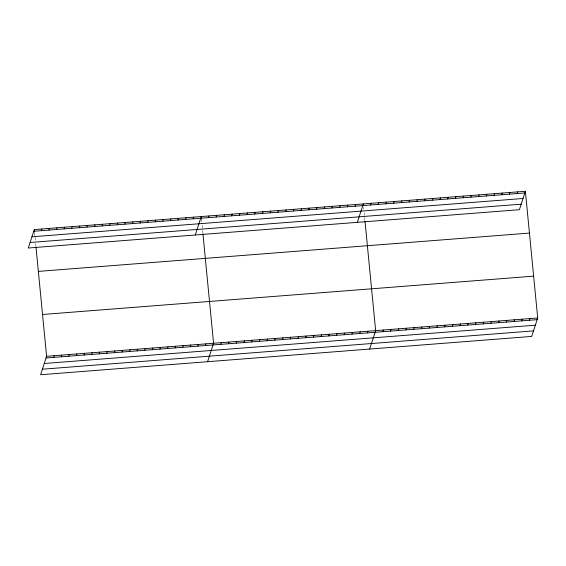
<?xml version="1.0" encoding="UTF-8"?>
<svg xmlns="http://www.w3.org/2000/svg" width="566" height="566" viewBox="0 0 566 566"><rect width="100%" height="100%" fill="white"/><g stroke="black" fill="none" stroke-linecap="round" stroke-linejoin="round"><path stroke-width="0.42" stroke-dasharray="2.83 2.12" d="M363.669 207.397L363.839 209.137M364.171 212.625L364.936 220.464M201.602 220.04L201.772 221.78M202.112 225.268L202.876 233.107M34.632 233.072L34.887 235.682M35.057 237.423L35.389 240.911M35.644 243.522L35.899 246.132"/><path stroke-width="0.85" d="M34.293 229.584L28.3 248.021L519.397 209.703L525.389 191.266L34.293 229.584L34.547 232.194M41.332 230.673L41.884 228.989M48.924 230.086L49.468 228.402M56.515 229.492L57.06 227.808M64.099 228.897L64.651 227.214M71.691 228.31L72.243 226.626M79.282 227.716L79.827 226.032M86.874 227.122L87.419 225.438M35.983 247.009L46.603 356.297L40.611 374.734L531.707 336.416L537.7 317.979L525.389 191.266M94.458 226.534L95.01 224.844M53.643 357.387L54.187 355.703M102.05 225.94L102.602 224.256M61.234 356.792L61.779 355.108M109.641 225.346L110.186 223.662M68.819 356.205L69.37 354.521M117.233 224.752L117.778 223.068M76.41 355.611L76.962 353.927M124.824 224.164L125.369 222.48M84.001 355.016L84.546 353.333M132.409 223.57L132.96 221.886M91.593 354.429L92.138 352.738M140 222.976L140.545 221.292M99.184 353.835L99.729 352.151M147.592 222.388L148.136 220.698M106.769 353.241L107.321 351.557M155.183 221.794L155.728 220.11M114.36 352.653L114.905 350.962M162.767 221.2L163.319 219.516M121.952 352.059L122.497 350.375M170.359 220.613L170.904 218.922M129.543 351.465L130.088 349.781M177.95 220.018L178.495 218.335M137.128 350.87L137.679 349.187M185.542 219.424L186.087 217.74M144.719 350.283L145.264 348.599M193.126 218.83L193.678 217.146M152.311 349.689L152.855 348.005M195.277 234.996L201.263 216.559L201.517 219.169M159.902 349.095L160.447 347.411M208.437 217.641L208.981 215.95M167.486 348.507L168.038 346.817M216.155 217.033L216.7 215.349M175.078 347.913L175.623 346.229M223.867 216.431L224.419 214.747M182.669 347.319L183.214 345.635M231.586 215.83L232.138 214.146M190.261 346.732L190.806 345.041M239.305 215.229L239.85 213.545M197.845 346.137L198.397 344.453M247.024 214.627L247.568 212.943M205.437 345.543L205.982 343.859M254.735 214.026L255.287 212.342M207.581 361.709L213.573 343.265L202.961 233.977M262.454 213.424L263.006 211.741M220.747 344.347L221.292 342.663M270.173 212.823L270.718 211.139M228.459 343.746L229.011 342.062M277.892 212.222L278.437 210.531M236.178 343.145L236.73 341.461M285.611 211.613L286.155 209.929M243.896 342.543L244.441 340.859M293.322 211.012L293.874 209.328M251.615 341.942L252.16 340.258M301.041 210.41L301.593 208.727M259.327 341.34L259.879 339.657M308.76 209.809L309.305 208.125M267.046 340.739L267.598 339.048M316.479 209.208L317.024 207.524M274.765 340.138L275.309 338.447M324.198 208.606L324.743 206.923M282.484 339.529L283.028 337.845M331.909 208.005L332.461 206.321M290.202 338.928L290.747 337.244M339.628 207.404L340.173 205.72M297.914 338.327L298.466 336.643M347.347 206.802L347.892 205.111M305.633 337.725L306.185 336.041M355.066 206.201L355.611 204.51M313.352 337.124L313.897 335.44M357.337 222.353L363.33 203.909L363.499 205.649M321.071 336.522L321.615 334.839M370.497 204.991L371.048 203.307M328.789 335.921L329.334 334.237M378.215 204.39L378.76 202.706M336.501 335.32L337.053 333.629M385.934 203.788L386.479 202.104M344.22 334.718L344.765 333.027M393.653 203.187L394.198 201.503M351.939 334.11L352.484 332.426M401.365 202.586L401.917 200.902M359.658 333.508L360.202 331.825M409.084 201.984L409.635 200.3M367.369 332.907L367.921 331.223M416.802 201.383L417.347 199.692M369.648 349.059L375.64 330.622L365.02 221.334M424.521 200.781L425.066 199.09M382.807 331.704L383.352 330.02M432.233 200.173L432.785 198.489M390.526 331.103L391.071 329.419M439.952 199.572L440.504 197.888M398.245 330.502L398.789 328.818M447.671 198.97L448.215 197.286M405.956 329.9L406.508 328.209M455.389 198.369L455.934 196.685M413.675 329.299L414.22 327.608M463.108 197.767L463.653 196.084M421.394 328.69L421.939 327.007M470.82 197.166L471.372 195.482M429.113 328.089L429.658 326.405M478.539 196.565L479.091 194.881M436.825 327.488L437.377 325.804M486.258 195.963L486.802 194.272M444.543 326.886L445.095 325.202M493.977 195.362L494.521 193.671M452.262 326.285L452.807 324.601M501.695 194.754L502.24 193.07M459.981 325.683L460.526 324M509.407 194.152L509.959 192.468M467.7 325.082L468.245 323.398M517.126 193.551L517.671 191.867M475.412 324.481L475.964 322.79M483.131 323.879L483.682 322.188M490.849 323.271L491.394 321.587M498.568 322.67L499.113 320.986M506.28 322.068L506.832 320.384M513.999 321.467L514.551 319.783M521.718 320.865L522.262 319.182M529.436 320.264L529.981 318.58M33.741 231.268L524.845 192.949M31.951 236.8L523.048 198.482M30.097 242.496L521.194 204.177M38.354 271.397L529.451 233.079M42.542 314.484L533.639 276.158M46.603 356.297L537.7 317.979M46.051 357.981L537.155 319.663M44.254 363.506L535.358 325.188M42.408 369.209L533.505 330.884"/></g></svg>
